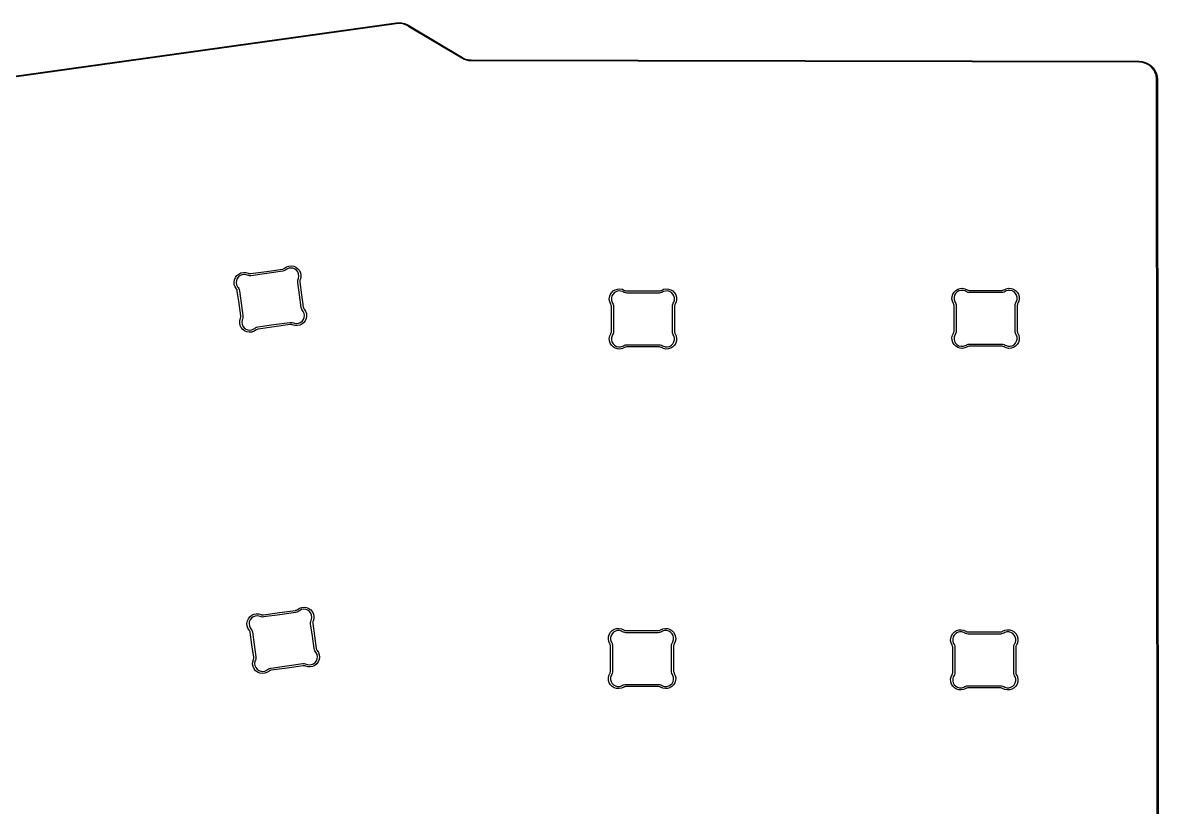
# Model space of a CAD drawing. Header units: inches. Extents: x 0.93 to 10.9, y -5.23 to -1.79.
# Drawn here: x 8.408 to 10.9, y -3.511 to -1.789 of the extents above; entities that cross this region are included whole.
import ezdxf

# ---------------------------------------------------------------- set-up
doc = ezdxf.new("R2010")
doc.units = ezdxf.units.IN
doc.header["$MEASUREMENT"] = 0
doc.layers.add('Edge.Cuts', color=254, linetype='CONTINUOUS', true_color=0xd0d2cd)

msp = doc.modelspace()

# ---------------------------------------------------------------- linework, layer by layer
at = {"layer": 'Edge.Cuts', "linetype": 'CONTINUOUS'}
for p, q in [((6.2716, -2.2018), (9.2273, -1.7898)), ((9.2276, -1.7917), (6.2718, -2.2037)), ((9.2273, -1.7898), (9.2334, -1.7893)), ((9.2273, -1.7898), (9.2273, -1.7898)), ((9.2305, -1.7913), (9.2276, -1.7917)), ((9.2276, -1.7917), (9.2276, -1.7917)), ((9.2276, -1.7917), (9.2276, -1.7917)), ((9.2363, -1.7912), (9.2305, -1.7913)), ((9.2334, -1.7893), (9.2395, -1.7897)), ((9.2421, -1.7921), (9.2363, -1.7912)), ((9.2395, -1.7897), (9.2455, -1.7911)), ((9.2477, -1.7938), (9.2421, -1.7921)), ((9.2455, -1.7911), (9.2512, -1.7933)), ((9.2529, -1.7964), (9.2477, -1.7938)), ((9.2512, -1.7933), (9.2564, -1.7964)), ((9.2553, -1.7981), (9.2529, -1.7964)), ((9.2554, -1.7981), (9.2553, -1.7981)), ((9.3715, -1.8674), (9.2554, -1.7981)), ((9.2554, -1.7981), (9.2554, -1.7981)), ((9.2564, -1.7964), (9.2564, -1.7964)), ((9.2564, -1.7964), (9.3726, -1.8657)), ((9.3764, -1.8698), (9.3715, -1.8674)), ((9.3715, -1.8674), (9.3715, -1.8674)), ((9.3715, -1.8674), (9.3715, -1.8674)), ((9.3726, -1.8657), (9.3748, -1.867)), ((9.3748, -1.867), (9.3795, -1.869)), ((9.3815, -1.8716), (9.3764, -1.8698)), ((9.3795, -1.869), (9.3845, -1.8703)), ((9.3867, -1.8726), (9.3815, -1.8716)), ((9.3845, -1.8703), (9.3896, -1.871)), ((9.3919, -1.873), (9.3867, -1.8726)), ((9.3896, -1.871), (9.3921, -1.871)), ((9.3921, -1.873), (9.3919, -1.873)), ((9.3921, -1.871), (9.3922, -1.8711)), ((10.8575, -1.8758), (9.3921, -1.873)), ((9.3922, -1.8711), (10.8575, -1.8738)), ((10.8575, -1.8738), (10.8575, -1.8738)), ((10.8575, -1.8738), (10.8645, -1.8744)), ((10.8608, -1.8758), (10.8575, -1.8758)), ((10.8575, -1.8758), (10.8575, -1.8758)), ((10.8575, -1.8758), (10.8575, -1.8758)), ((10.8675, -1.877), (10.8608, -1.8758)), ((10.8645, -1.8744), (10.8713, -1.8763)), ((10.8738, -1.8793), (10.8675, -1.877)), ((10.8713, -1.8763), (10.8777, -1.8792)), ((10.8796, -1.8826), (10.8738, -1.8793)), ((10.8777, -1.8792), (10.8834, -1.8833)), ((10.8847, -1.8869), (10.8796, -1.8826)), ((10.8834, -1.8833), (10.8884, -1.8882)), ((10.889, -1.8921), (10.8847, -1.8869)), ((10.8884, -1.8882), (10.8924, -1.894)), ((10.8924, -1.8979), (10.889, -1.8921)), ((10.8924, -1.894), (10.8954, -1.9004)), ((10.8947, -1.9042), (10.8924, -1.8979)), ((10.8959, -1.9108), (10.8947, -1.9042)), ((10.8954, -1.9004), (10.8972, -1.9072)), ((10.8958, -1.914), (10.8959, -1.9139)), ((10.8976, -4.0813), (10.8958, -1.914)), ((10.8959, -1.9139), (10.8959, -1.9108)), ((10.8972, -1.9072), (10.8978, -1.9137)), ((10.8978, -1.9137), (10.8978, -1.914)), ((10.8978, -1.914), (10.8996, -4.0813)), ((8.8779, -2.3442), (8.8821, -2.3408)), ((8.8821, -2.3408), (8.8869, -2.3385)), ((8.8869, -2.3385), (8.8921, -2.3375)), ((8.894, -2.342), (8.8894, -2.3426)), ((8.8921, -2.3375), (8.8975, -2.3377)), ((8.8986, -2.3427), (8.894, -2.342)), ((8.8975, -2.3377), (8.9026, -2.3392)), ((8.9026, -2.3392), (8.9034, -2.3396)), ((8.9034, -2.3396), (8.9051, -2.34)), ((8.9051, -2.34), (8.9068, -2.34)), ((8.9068, -2.34), (8.9076, -2.3399)), ((8.9076, -2.3399), (8.9427, -2.335)), ((8.9076, -2.3399), (8.9076, -2.3399)), ((8.9434, -2.3397), (8.9083, -2.3446)), ((8.9427, -2.335), (8.9778, -2.3301)), ((8.9427, -2.335), (8.9427, -2.335)), ((8.9785, -2.3347), (8.9434, -2.3397)), ((8.9778, -2.3301), (8.9787, -2.3299)), ((8.9778, -2.3301), (8.9778, -2.3301)), ((8.981, -2.3341), (8.9785, -2.3347)), ((8.9787, -2.3299), (8.9803, -2.3294)), ((8.9803, -2.3294), (8.9819, -2.3285)), ((8.9834, -2.3331), (8.981, -2.3341)), ((8.9819, -2.3285), (8.9825, -2.328)), ((8.9825, -2.328), (8.987, -2.3251)), ((8.9825, -2.328), (8.9825, -2.328)), ((8.9855, -2.3316), (8.9834, -2.3331)), ((8.9873, -2.3302), (8.9855, -2.3316)), ((8.9855, -2.3316), (8.9855, -2.3316)), ((8.987, -2.3251), (8.9921, -2.3234)), ((8.9916, -2.3283), (8.9873, -2.3302)), ((8.9962, -2.3276), (8.9916, -2.3283)), ((8.9921, -2.3234), (8.9974, -2.323)), ((9.0008, -2.3281), (8.9962, -2.3276)), ((8.9974, -2.323), (9.0027, -2.3239)), ((9.0051, -2.3298), (9.0008, -2.3281)), ((9.0027, -2.3239), (9.0076, -2.326)), ((9.0088, -2.3326), (9.0051, -2.3298)), ((9.0076, -2.326), (9.0118, -2.3292)), ((9.0116, -2.3363), (9.0088, -2.3326)), ((9.0134, -2.3406), (9.0116, -2.3363)), ((9.0118, -2.3292), (9.0152, -2.3333)), ((9.014, -2.3452), (9.0134, -2.3406)), ((9.0152, -2.3333), (9.0175, -2.3381)), ((9.0175, -2.3381), (9.0185, -2.3434)), ((8.8718, -2.3586), (8.8726, -2.3533)), ((8.8722, -2.3639), (8.8718, -2.3586)), ((8.8739, -2.369), (8.8722, -2.3639)), ((8.8726, -2.3533), (8.8747, -2.3484)), ((8.8747, -2.3484), (8.8779, -2.3442)), ((8.8769, -2.3552), (8.8764, -2.3598)), ((8.8764, -2.3598), (8.8771, -2.3644)), ((8.8786, -2.3509), (8.8769, -2.3552)), ((8.8771, -2.3644), (8.879, -2.3687)), ((8.8814, -2.3472), (8.8786, -2.3509)), ((8.8851, -2.3444), (8.8814, -2.3472)), ((8.8894, -2.3426), (8.8851, -2.3444)), ((8.9007, -2.3436), (8.8986, -2.3427)), ((8.9032, -2.3444), (8.9007, -2.3436)), ((8.9057, -2.3447), (8.9032, -2.3444)), ((8.9083, -2.3446), (8.9057, -2.3447)), ((8.9083, -2.3446), (8.9083, -2.3446)), ((9.0113, -2.3569), (9.0116, -2.3544)), ((9.0114, -2.3595), (9.0113, -2.3569)), ((9.0152, -2.3868), (9.0114, -2.3595)), ((9.0114, -2.3595), (9.0114, -2.3595)), ((9.0116, -2.3544), (9.0124, -2.3519)), ((9.0124, -2.3519), (9.0133, -2.3498)), ((9.0124, -2.3519), (9.0124, -2.3519)), ((9.0133, -2.3498), (9.014, -2.3452)), ((9.0164, -2.3546), (9.016, -2.3563)), ((9.016, -2.3563), (9.016, -2.358)), ((9.016, -2.358), (9.0161, -2.3589)), ((9.0161, -2.3589), (9.0161, -2.3589)), ((9.0161, -2.3589), (9.0199, -2.3862)), ((9.0168, -2.3538), (9.0164, -2.3546)), ((9.0183, -2.3487), (9.0168, -2.3538)), ((9.0168, -2.3538), (9.0168, -2.3538)), ((9.0185, -2.3434), (9.0183, -2.3487)), ((8.8768, -2.3735), (8.8739, -2.369)), ((8.8773, -2.3741), (8.8768, -2.3735)), ((8.8768, -2.3735), (8.8768, -2.3735)), ((8.8782, -2.3756), (8.8773, -2.3741)), ((8.8787, -2.3773), (8.8782, -2.3756)), ((8.8788, -2.3781), (8.8787, -2.3773)), ((8.8827, -2.4055), (8.8788, -2.3781)), ((8.879, -2.3687), (8.8804, -2.3705)), ((8.8804, -2.3705), (8.8804, -2.3705)), ((8.8804, -2.3705), (8.8819, -2.3726)), ((8.8819, -2.3726), (8.8829, -2.375)), ((8.8829, -2.375), (8.8835, -2.3775)), ((8.8835, -2.3775), (8.8874, -2.4048)), ((9.0191, -2.4141), (9.0152, -2.3868)), ((9.0199, -2.3862), (9.0237, -2.4135)), ((9.695, -2.3968), (9.6953, -2.3915)), ((9.6953, -2.3915), (9.6969, -2.3864)), ((9.6969, -2.3864), (9.6997, -2.3818)), ((9.6997, -2.3818), (9.7035, -2.378)), ((9.7009, -2.3888), (9.6997, -2.3933)), ((9.7032, -2.3848), (9.7009, -2.3888)), ((9.7064, -2.3815), (9.7032, -2.3848)), ((9.7035, -2.378), (9.708, -2.3753)), ((9.7105, -2.3792), (9.7064, -2.3815)), ((9.708, -2.3753), (9.7131, -2.3737)), ((9.715, -2.378), (9.7105, -2.3792)), ((9.7131, -2.3737), (9.7184, -2.3734)), ((9.7196, -2.3781), (9.715, -2.378)), ((9.7184, -2.3734), (9.7237, -2.3744)), ((9.7241, -2.3794), (9.7196, -2.3781)), ((9.7237, -2.3744), (9.7285, -2.3766)), ((9.7261, -2.3806), (9.7241, -2.3794)), ((9.7284, -2.3817), (9.7261, -2.3806)), ((9.7309, -2.3824), (9.7284, -2.3817)), ((9.7285, -2.3766), (9.7293, -2.377)), ((9.7293, -2.377), (9.7309, -2.3776)), ((9.7309, -2.3776), (9.7326, -2.378)), ((9.7335, -2.3827), (9.7309, -2.3824)), ((9.7326, -2.378), (9.7335, -2.378)), ((9.7335, -2.378), (9.7689, -2.378)), ((9.7689, -2.3827), (9.7335, -2.3827)), ((9.7689, -2.378), (9.8043, -2.378)), ((9.8043, -2.3827), (9.7689, -2.3827)), ((9.8043, -2.378), (9.8052, -2.378)), ((9.8069, -2.3824), (9.8043, -2.3827)), ((9.8052, -2.378), (9.8069, -2.3776)), ((9.8069, -2.3776), (9.8085, -2.377)), ((9.8094, -2.3817), (9.8069, -2.3824)), ((9.8085, -2.377), (9.8093, -2.3766)), ((9.8093, -2.3766), (9.8141, -2.3744)), ((9.8117, -2.3806), (9.8094, -2.3817)), ((9.8137, -2.3794), (9.8117, -2.3806)), ((9.8182, -2.3781), (9.8137, -2.3794)), ((9.8141, -2.3744), (9.8194, -2.3734)), ((9.8228, -2.378), (9.8182, -2.3781)), ((9.8194, -2.3734), (9.8247, -2.3737)), ((9.8273, -2.3792), (9.8228, -2.378)), ((9.8247, -2.3737), (9.8298, -2.3753)), ((9.8314, -2.3815), (9.8273, -2.3792)), ((9.8298, -2.3753), (9.8343, -2.378)), ((9.8346, -2.3848), (9.8314, -2.3815)), ((9.8343, -2.378), (9.8381, -2.3818)), ((9.8369, -2.3888), (9.8346, -2.3848)), ((9.8381, -2.3933), (9.8369, -2.3888)), ((9.8381, -2.3818), (9.8409, -2.3864)), ((9.8409, -2.3864), (9.8424, -2.3915)), ((9.8424, -2.3915), (9.8428, -2.3968)), ((10.4469, -2.3954), (10.4472, -2.3901)), ((10.4472, -2.3901), (10.4488, -2.385)), ((10.4488, -2.385), (10.4516, -2.3804)), ((10.4516, -2.3804), (10.4553, -2.3766)), ((10.4527, -2.3874), (10.4516, -2.3919)), ((10.4516, -2.3919), (10.4516, -2.3966)), ((10.455, -2.3834), (10.4527, -2.3874)), ((10.4583, -2.3801), (10.455, -2.3834)), ((10.4553, -2.3766), (10.4599, -2.3739)), ((10.4623, -2.3778), (10.4583, -2.3801)), ((10.4599, -2.3739), (10.465, -2.3723)), ((10.4668, -2.3767), (10.4623, -2.3778)), ((10.465, -2.3723), (10.4703, -2.372)), ((10.4715, -2.3767), (10.4668, -2.3767)), ((10.4703, -2.372), (10.4755, -2.373)), ((10.476, -2.378), (10.4715, -2.3767)), ((10.4755, -2.373), (10.4804, -2.3752)), ((10.4779, -2.3792), (10.476, -2.378)), ((10.4803, -2.3804), (10.4779, -2.3792)), ((10.4827, -2.3811), (10.4803, -2.3804)), ((10.4804, -2.3752), (10.4811, -2.3756)), ((10.4811, -2.3756), (10.4828, -2.3763)), ((10.4853, -2.3813), (10.4827, -2.3811)), ((10.4828, -2.3763), (10.4845, -2.3766)), ((10.4845, -2.3766), (10.4853, -2.3766)), ((10.4853, -2.3766), (10.5208, -2.3766)), ((10.5208, -2.3813), (10.4853, -2.3813)), ((10.5208, -2.3766), (10.5562, -2.3766)), ((10.5562, -2.3813), (10.5208, -2.3813)), ((10.5562, -2.3766), (10.5571, -2.3766)), ((10.5588, -2.3811), (10.5562, -2.3813)), ((10.5571, -2.3766), (10.5588, -2.3763)), ((10.5588, -2.3763), (10.5604, -2.3756)), ((10.5613, -2.3804), (10.5588, -2.3811)), ((10.5604, -2.3756), (10.5611, -2.3752)), ((10.5611, -2.3752), (10.566, -2.373)), ((10.5636, -2.3792), (10.5613, -2.3804)), ((10.5656, -2.378), (10.5636, -2.3792)), ((10.57, -2.3767), (10.5656, -2.378)), ((10.566, -2.373), (10.5712, -2.372)), ((10.5747, -2.3767), (10.57, -2.3767)), ((10.5712, -2.372), (10.5766, -2.3723)), ((10.5792, -2.3778), (10.5747, -2.3767)), ((10.5766, -2.3723), (10.5816, -2.3739)), ((10.5832, -2.3801), (10.5792, -2.3778)), ((10.5816, -2.3739), (10.5862, -2.3766)), ((10.5865, -2.3834), (10.5832, -2.3801)), ((10.5862, -2.3766), (10.59, -2.3804)), ((10.5888, -2.3874), (10.5865, -2.3834)), ((10.59, -2.3919), (10.5888, -2.3874)), ((10.5899, -2.3966), (10.59, -2.3919)), ((10.59, -2.3804), (10.5927, -2.385)), ((10.5927, -2.385), (10.5943, -2.3901)), ((10.5943, -2.3901), (10.5946, -2.3954)), ((8.8865, -2.4328), (8.8827, -2.4055)), ((8.8874, -2.4048), (8.8912, -2.4321)), ((9.0197, -2.4166), (9.0191, -2.4141)), ((9.0207, -2.419), (9.0197, -2.4166)), ((9.0237, -2.4135), (9.0239, -2.4143)), ((9.0239, -2.4143), (9.0244, -2.416)), ((9.0244, -2.416), (9.0253, -2.4175)), ((9.696, -2.402), (9.695, -2.3968)), ((9.6982, -2.4069), (9.696, -2.402)), ((9.6987, -2.4076), (9.6982, -2.4069)), ((9.6993, -2.4092), (9.6987, -2.4076)), ((9.6996, -2.4109), (9.6993, -2.4092)), ((9.6996, -2.4118), (9.6996, -2.4109)), ((9.6996, -2.4394), (9.6996, -2.4118)), ((9.6997, -2.3933), (9.6998, -2.398)), ((9.6998, -2.398), (9.701, -2.4024)), ((9.701, -2.4024), (9.7023, -2.4044)), ((9.7023, -2.4044), (9.7034, -2.4067)), ((9.7034, -2.4067), (9.7041, -2.4092)), ((9.7041, -2.4092), (9.7043, -2.4118)), ((9.7043, -2.4118), (9.7043, -2.4394)), ((9.8335, -2.4118), (9.8337, -2.4092)), ((9.8335, -2.4394), (9.8335, -2.4118)), ((9.8337, -2.4092), (9.8344, -2.4067)), ((9.8344, -2.4067), (9.8355, -2.4044)), ((9.8355, -2.4044), (9.8367, -2.4024)), ((9.8367, -2.4024), (9.838, -2.398)), ((9.838, -2.398), (9.8381, -2.3933)), ((9.8385, -2.4092), (9.8382, -2.4109)), ((9.8382, -2.4109), (9.8382, -2.4118)), ((9.8382, -2.4118), (9.8382, -2.4394)), ((9.8391, -2.4076), (9.8385, -2.4092)), ((9.8396, -2.4069), (9.8391, -2.4076)), ((9.8418, -2.402), (9.8396, -2.4069)), ((9.8428, -2.3968), (9.8418, -2.402)), ((10.4479, -2.4006), (10.4469, -2.3954)), ((10.4501, -2.4055), (10.4479, -2.4006)), ((10.4505, -2.4062), (10.4501, -2.4055)), ((10.4512, -2.4079), (10.4505, -2.4062)), ((10.4515, -2.4096), (10.4512, -2.4079)), ((10.4515, -2.4104), (10.4515, -2.4096)), ((10.4515, -2.438), (10.4515, -2.4104)), ((10.4516, -2.3966), (10.4529, -2.401)), ((10.4529, -2.401), (10.4541, -2.403)), ((10.4541, -2.403), (10.4553, -2.4054)), ((10.4553, -2.4054), (10.456, -2.4078)), ((10.456, -2.4078), (10.4562, -2.4104)), ((10.4562, -2.4104), (10.4562, -2.438)), ((10.5853, -2.4104), (10.5856, -2.4078)), ((10.5853, -2.438), (10.5853, -2.4104)), ((10.5856, -2.4078), (10.5863, -2.4054)), ((10.5863, -2.4054), (10.5874, -2.403)), ((10.5874, -2.403), (10.5886, -2.401)), ((10.5886, -2.401), (10.5899, -2.3966)), ((10.5904, -2.4079), (10.5901, -2.4096)), ((10.5901, -2.4096), (10.5901, -2.4104)), ((10.5901, -2.4104), (10.5901, -2.438)), ((10.591, -2.4062), (10.5904, -2.4079)), ((10.5914, -2.4055), (10.591, -2.4062)), ((10.5937, -2.4006), (10.5914, -2.4055)), ((10.5946, -2.3954), (10.5937, -2.4006)), ((8.8843, -2.4429), (8.8858, -2.4378)), ((8.8858, -2.4378), (8.8862, -2.437)), ((8.8858, -2.4378), (8.8858, -2.4378)), ((8.8862, -2.437), (8.8866, -2.4353)), ((8.8866, -2.4336), (8.8865, -2.4328)), ((8.8866, -2.4353), (8.8866, -2.4336)), ((8.8902, -2.4397), (8.8892, -2.4418)), ((8.891, -2.4372), (8.8902, -2.4397)), ((8.8902, -2.4397), (8.8902, -2.4397)), ((8.8902, -2.4397), (8.8902, -2.4397)), ((8.8913, -2.4347), (8.891, -2.4372)), ((8.8912, -2.4321), (8.8912, -2.4321)), ((8.8912, -2.4321), (8.8913, -2.4347)), ((9.0222, -2.4211), (9.0207, -2.419)), ((9.0212, -2.4444), (9.024, -2.4407)), ((9.0236, -2.4229), (9.0222, -2.4211)), ((9.0222, -2.4211), (9.0222, -2.4211)), ((9.0255, -2.4272), (9.0236, -2.4229)), ((9.024, -2.4407), (9.0257, -2.4364)), ((9.0253, -2.4175), (9.0258, -2.4182)), ((9.0262, -2.4318), (9.0255, -2.4272)), ((9.0257, -2.4364), (9.0262, -2.4318)), ((9.0258, -2.4182), (9.0258, -2.4182)), ((9.0258, -2.4182), (9.0287, -2.4226)), ((9.0299, -2.4383), (9.0279, -2.4432)), ((9.0287, -2.4226), (9.0304, -2.4277)), ((9.0308, -2.433), (9.0299, -2.4383)), ((9.0304, -2.4277), (9.0308, -2.433)), ((9.6996, -2.4669), (9.6996, -2.4394)), ((9.7043, -2.4394), (9.7043, -2.4669)), ((9.8335, -2.4669), (9.8335, -2.4394)), ((9.8382, -2.4394), (9.8382, -2.4669)), ((10.4515, -2.4656), (10.4515, -2.438)), ((10.4562, -2.438), (10.4562, -2.4656)), ((10.5853, -2.4656), (10.5853, -2.438)), ((10.5901, -2.438), (10.5901, -2.4656)), ((8.8841, -2.4483), (8.8843, -2.4429)), ((8.8851, -2.4535), (8.8841, -2.4483)), ((8.8874, -2.4583), (8.8851, -2.4535)), ((8.8908, -2.4625), (8.8874, -2.4583)), ((8.8892, -2.4418), (8.8886, -2.4464)), ((8.8886, -2.4464), (8.8892, -2.451)), ((8.8892, -2.451), (8.8909, -2.4553)), ((8.895, -2.4657), (8.8908, -2.4625)), ((8.8909, -2.4553), (8.8938, -2.459)), ((8.8938, -2.459), (8.8975, -2.4618)), ((8.8999, -2.4678), (8.895, -2.4657)), ((8.8975, -2.4618), (8.9018, -2.4635)), ((8.9018, -2.4635), (8.9064, -2.464)), ((8.9064, -2.464), (8.911, -2.4633)), ((8.9156, -2.4665), (8.9105, -2.4682)), ((8.911, -2.4633), (8.9153, -2.4614)), ((8.9153, -2.4614), (8.9171, -2.46)), ((8.9201, -2.4636), (8.9156, -2.4665)), ((8.9171, -2.46), (8.9192, -2.4585)), ((8.9171, -2.46), (8.9171, -2.46)), ((8.9192, -2.4585), (8.9216, -2.4575)), ((8.9207, -2.4631), (8.9201, -2.4636)), ((8.9201, -2.4636), (8.9201, -2.4636)), ((8.9222, -2.4622), (8.9207, -2.4631)), ((8.9216, -2.4575), (8.9241, -2.4569)), ((8.9239, -2.4617), (8.9222, -2.4622)), ((8.9247, -2.4616), (8.9239, -2.4617)), ((8.9241, -2.4569), (8.9592, -2.4519)), ((8.9598, -2.4566), (8.9247, -2.4616)), ((8.9592, -2.4519), (8.9943, -2.447)), ((8.9592, -2.4519), (8.9592, -2.4519)), ((8.9949, -2.4517), (8.9598, -2.4566)), ((8.9943, -2.447), (8.9969, -2.4469)), ((8.9958, -2.4516), (8.9949, -2.4517)), ((8.9949, -2.4517), (8.9949, -2.4517)), ((8.9949, -2.4517), (8.9949, -2.4517)), ((8.9975, -2.4516), (8.9958, -2.4516)), ((8.9969, -2.4469), (8.9994, -2.4472)), ((8.9992, -2.452), (8.9975, -2.4516)), ((9, -2.4524), (8.9992, -2.452)), ((8.9994, -2.4472), (9.0019, -2.448)), ((9.0051, -2.4539), (9, -2.4524)), ((9.0019, -2.448), (9.004, -2.449)), ((9.004, -2.449), (9.0086, -2.4496)), ((9.0105, -2.4541), (9.0051, -2.4539)), ((9.0086, -2.4496), (9.0132, -2.449)), ((9.0157, -2.4531), (9.0105, -2.4541)), ((9.0132, -2.449), (9.0175, -2.4473)), ((9.0205, -2.4508), (9.0157, -2.4531)), ((9.0175, -2.4473), (9.0212, -2.4444)), ((9.0246, -2.4474), (9.0205, -2.4508)), ((9.0279, -2.4432), (9.0246, -2.4474)), ((10.4512, -2.4681), (10.4515, -2.4664)), ((10.4515, -2.4664), (10.4515, -2.4656)), ((10.4562, -2.4656), (10.456, -2.4681)), ((10.5856, -2.4681), (10.5853, -2.4656)), ((10.5901, -2.4656), (10.5901, -2.4664)), ((10.5901, -2.4664), (10.5904, -2.4681)), ((8.9052, -2.4686), (8.8999, -2.4678)), ((8.9105, -2.4682), (8.9052, -2.4686)), ((9.695, -2.482), (9.696, -2.4767)), ((9.6953, -2.4873), (9.695, -2.482)), ((9.6969, -2.4924), (9.6953, -2.4873)), ((9.696, -2.4767), (9.6982, -2.4719)), ((9.6982, -2.4719), (9.6987, -2.4711)), ((9.6987, -2.4711), (9.6993, -2.4695)), ((9.6993, -2.4695), (9.6996, -2.4678)), ((9.6996, -2.4678), (9.6996, -2.4669)), ((9.6998, -2.4808), (9.6997, -2.4854)), ((9.6997, -2.4854), (9.7009, -2.4899)), ((9.701, -2.4763), (9.6998, -2.4808)), ((9.7009, -2.4899), (9.7032, -2.494)), ((9.7023, -2.4743), (9.701, -2.4763)), ((9.7034, -2.472), (9.7023, -2.4743)), ((9.7041, -2.4695), (9.7034, -2.472)), ((9.7043, -2.4669), (9.7041, -2.4695)), ((9.8337, -2.4695), (9.8335, -2.4669)), ((9.8344, -2.472), (9.8337, -2.4695)), ((9.8355, -2.4743), (9.8344, -2.472)), ((9.8346, -2.494), (9.8369, -2.4899)), ((9.8367, -2.4763), (9.8355, -2.4743)), ((9.838, -2.4808), (9.8367, -2.4763)), ((9.8369, -2.4899), (9.8381, -2.4854)), ((9.8381, -2.4854), (9.838, -2.4808)), ((9.8382, -2.4669), (9.8382, -2.4678)), ((9.8382, -2.4678), (9.8385, -2.4695)), ((9.8385, -2.4695), (9.8391, -2.4711)), ((9.8391, -2.4711), (9.8396, -2.4719)), ((9.8396, -2.4719), (9.8418, -2.4767)), ((9.8424, -2.4873), (9.8409, -2.4924)), ((9.8418, -2.4767), (9.8428, -2.482)), ((9.8428, -2.482), (9.8424, -2.4873)), ((10.4469, -2.4806), (10.4479, -2.4753)), ((10.4472, -2.4859), (10.4469, -2.4806)), ((10.4488, -2.491), (10.4472, -2.4859)), ((10.4479, -2.4753), (10.4501, -2.4705)), ((10.4516, -2.4956), (10.4488, -2.491)), ((10.4501, -2.4705), (10.4505, -2.4697)), ((10.4505, -2.4697), (10.4512, -2.4681)), ((10.4529, -2.4749), (10.4516, -2.4794)), ((10.4516, -2.4794), (10.4516, -2.484)), ((10.4516, -2.484), (10.4527, -2.4885)), ((10.4527, -2.4885), (10.455, -2.4926)), ((10.4541, -2.4729), (10.4529, -2.4749)), ((10.4553, -2.4706), (10.4541, -2.4729)), ((10.456, -2.4681), (10.4553, -2.4706)), ((10.5863, -2.4706), (10.5856, -2.4681)), ((10.5874, -2.4729), (10.5863, -2.4706)), ((10.5865, -2.4926), (10.5888, -2.4885)), ((10.5886, -2.4749), (10.5874, -2.4729)), ((10.5899, -2.4794), (10.5886, -2.4749)), ((10.5888, -2.4885), (10.59, -2.484)), ((10.59, -2.484), (10.5899, -2.4794)), ((10.5927, -2.491), (10.59, -2.4956)), ((10.5904, -2.4681), (10.591, -2.4697)), ((10.591, -2.4697), (10.5914, -2.4705)), ((10.5914, -2.4705), (10.5937, -2.4753)), ((10.5943, -2.4859), (10.5927, -2.491)), ((10.5937, -2.4753), (10.5946, -2.4806)), ((10.5946, -2.4806), (10.5943, -2.4859)), ((9.6997, -2.4969), (9.6969, -2.4924)), ((9.7035, -2.5007), (9.6997, -2.4969)), ((9.7032, -2.494), (9.7064, -2.4972)), ((9.708, -2.5035), (9.7035, -2.5007)), ((9.7064, -2.4972), (9.7105, -2.4995)), ((9.7131, -2.505), (9.708, -2.5035)), ((9.7105, -2.4995), (9.715, -2.5007)), ((9.7184, -2.5054), (9.7131, -2.505)), ((9.715, -2.5007), (9.7196, -2.5006)), ((9.7237, -2.5044), (9.7184, -2.5054)), ((9.7196, -2.5006), (9.7241, -2.4993)), ((9.7285, -2.5022), (9.7237, -2.5044)), ((9.7241, -2.4993), (9.7261, -2.4981)), ((9.7261, -2.4981), (9.7284, -2.497)), ((9.7284, -2.497), (9.7309, -2.4963)), ((9.7293, -2.5017), (9.7285, -2.5022)), ((9.7309, -2.5011), (9.7293, -2.5017)), ((9.7309, -2.4963), (9.7335, -2.4961)), ((9.7326, -2.5008), (9.7309, -2.5011)), ((9.7335, -2.5008), (9.7326, -2.5008)), ((9.7335, -2.4961), (9.7689, -2.4961)), ((9.7689, -2.5008), (9.7335, -2.5008)), ((9.7689, -2.4961), (9.8043, -2.4961)), ((9.8043, -2.5008), (9.7689, -2.5008)), ((9.8043, -2.4961), (9.8069, -2.4963)), ((9.8052, -2.5008), (9.8043, -2.5008)), ((9.8069, -2.5011), (9.8052, -2.5008)), ((9.8069, -2.4963), (9.8094, -2.497)), ((9.8085, -2.5017), (9.8069, -2.5011)), ((9.8093, -2.5022), (9.8085, -2.5017)), ((9.8141, -2.5044), (9.8093, -2.5022)), ((9.8094, -2.497), (9.8117, -2.4981)), ((9.8117, -2.4981), (9.8137, -2.4993)), ((9.8137, -2.4993), (9.8182, -2.5006)), ((9.8194, -2.5054), (9.8141, -2.5044)), ((9.8182, -2.5006), (9.8228, -2.5007)), ((9.8247, -2.505), (9.8194, -2.5054)), ((9.8228, -2.5007), (9.8273, -2.4995)), ((9.8298, -2.5035), (9.8247, -2.505)), ((9.8273, -2.4995), (9.8314, -2.4972)), ((9.8343, -2.5007), (9.8298, -2.5035)), ((9.8314, -2.4972), (9.8346, -2.494)), ((9.8381, -2.4969), (9.8343, -2.5007)), ((9.8409, -2.4924), (9.8381, -2.4969)), ((10.4553, -2.4993), (10.4516, -2.4956)), ((10.455, -2.4926), (10.4583, -2.4959)), ((10.4599, -2.5021), (10.4553, -2.4993)), ((10.4583, -2.4959), (10.4623, -2.4982)), ((10.465, -2.5037), (10.4599, -2.5021)), ((10.4623, -2.4982), (10.4668, -2.4993)), ((10.4703, -2.504), (10.465, -2.5037)), ((10.4668, -2.4993), (10.4715, -2.4993)), ((10.4755, -2.503), (10.4703, -2.504)), ((10.4715, -2.4993), (10.476, -2.498)), ((10.4804, -2.5008), (10.4755, -2.503)), ((10.476, -2.498), (10.4779, -2.4968)), ((10.4779, -2.4968), (10.4803, -2.4956)), ((10.4803, -2.4956), (10.4827, -2.4949)), ((10.4811, -2.5003), (10.4804, -2.5008)), ((10.4828, -2.4997), (10.4811, -2.5003)), ((10.4827, -2.4949), (10.4853, -2.4947)), ((10.4845, -2.4994), (10.4828, -2.4997)), ((10.4853, -2.4994), (10.4845, -2.4994)), ((10.4853, -2.4947), (10.5208, -2.4947)), ((10.5208, -2.4994), (10.4853, -2.4994)), ((10.5208, -2.4947), (10.5562, -2.4947)), ((10.5562, -2.4994), (10.5208, -2.4994)), ((10.5562, -2.4947), (10.5588, -2.4949)), ((10.5571, -2.4994), (10.5562, -2.4994)), ((10.5588, -2.4997), (10.5571, -2.4994)), ((10.5588, -2.4949), (10.5613, -2.4956)), ((10.5604, -2.5003), (10.5588, -2.4997)), ((10.5611, -2.5008), (10.5604, -2.5003)), ((10.566, -2.503), (10.5611, -2.5008)), ((10.5613, -2.4956), (10.5636, -2.4968)), ((10.5636, -2.4968), (10.5656, -2.498)), ((10.5656, -2.498), (10.57, -2.4993)), ((10.5712, -2.504), (10.566, -2.503)), ((10.57, -2.4993), (10.5747, -2.4993)), ((10.5766, -2.5037), (10.5712, -2.504)), ((10.5747, -2.4993), (10.5792, -2.4982)), ((10.5816, -2.5021), (10.5766, -2.5037)), ((10.5792, -2.4982), (10.5832, -2.4959)), ((10.5862, -2.4993), (10.5816, -2.5021)), ((10.5832, -2.4959), (10.5865, -2.4926)), ((10.59, -2.4956), (10.5862, -2.4993)), ((8.9104, -3.0896), (8.9153, -3.0874)), ((8.9153, -3.0874), (8.9205, -3.0863)), ((8.9205, -3.0863), (8.9258, -3.0865)), ((8.9258, -3.0865), (8.9309, -3.0881)), ((8.9309, -3.0881), (8.9317, -3.0884)), ((8.9317, -3.0884), (8.9334, -3.0888)), ((8.9334, -3.0888), (8.9351, -3.0889)), ((8.9351, -3.0889), (8.936, -3.0887)), ((8.936, -3.0887), (8.9711, -3.0838)), ((8.936, -3.0887), (8.936, -3.0887)), ((8.9718, -3.0885), (8.9366, -3.0934)), ((8.9711, -3.0838), (9.0062, -3.0789)), ((8.9711, -3.0838), (8.9711, -3.0838)), ((9.0069, -3.0836), (8.9718, -3.0885)), ((9.0062, -3.0789), (9.0071, -3.0788)), ((9.0062, -3.0789), (9.0062, -3.0789)), ((9.0094, -3.083), (9.0069, -3.0836)), ((9.0071, -3.0788), (9.0087, -3.0782)), ((9.0087, -3.0782), (9.0102, -3.0774)), ((9.0117, -3.0819), (9.0094, -3.083)), ((9.0102, -3.0774), (9.0109, -3.0768)), ((9.0109, -3.0768), (9.0154, -3.074)), ((9.0109, -3.0768), (9.0109, -3.0768)), ((9.0139, -3.0805), (9.0117, -3.0819)), ((9.0157, -3.079), (9.0139, -3.0805)), ((9.0139, -3.0805), (9.0139, -3.0805)), ((9.0154, -3.074), (9.0204, -3.0723)), ((9.0199, -3.0771), (9.0157, -3.079)), ((9.0245, -3.0764), (9.0199, -3.0771)), ((9.0204, -3.0723), (9.0257, -3.0718)), ((9.0291, -3.0769), (9.0245, -3.0764)), ((9.0257, -3.0718), (9.031, -3.0727)), ((9.0334, -3.0786), (9.0291, -3.0769)), ((9.031, -3.0727), (9.0359, -3.0748)), ((9.0371, -3.0814), (9.0334, -3.0786)), ((9.0359, -3.0748), (9.0402, -3.078)), ((9.04, -3.0851), (9.0371, -3.0814)), ((9.0418, -3.0894), (9.04, -3.0851)), ((9.0402, -3.078), (9.0435, -3.0821)), ((9.0423, -3.094), (9.0418, -3.0894)), ((9.0435, -3.0821), (9.0458, -3.0869)), ((9.0458, -3.0869), (9.0469, -3.0922)), ((8.9001, -3.1074), (8.901, -3.1022)), ((8.9006, -3.1127), (8.9001, -3.1074)), ((8.9023, -3.1178), (8.9006, -3.1127)), ((8.901, -3.1022), (8.9031, -3.0972)), ((8.9031, -3.0972), (8.9063, -3.093)), ((8.9052, -3.104), (8.9047, -3.1087)), ((8.9047, -3.1087), (8.9054, -3.1132)), ((8.9069, -3.0997), (8.9052, -3.104)), ((8.9054, -3.1132), (8.9073, -3.1175)), ((8.9063, -3.093), (8.9104, -3.0896)), ((8.9097, -3.096), (8.9069, -3.0997)), ((8.9134, -3.0932), (8.9097, -3.096)), ((8.9177, -3.0914), (8.9134, -3.0932)), ((8.9223, -3.0908), (8.9177, -3.0914)), ((8.9269, -3.0915), (8.9223, -3.0908)), ((8.929, -3.0924), (8.9269, -3.0915)), ((8.9315, -3.0932), (8.929, -3.0924)), ((8.9341, -3.0935), (8.9315, -3.0932)), ((8.9366, -3.0934), (8.9341, -3.0935)), ((8.9366, -3.0934), (8.9366, -3.0934)), ((9.0396, -3.1058), (9.04, -3.1032)), ((9.0397, -3.1083), (9.0396, -3.1058)), ((9.0436, -3.1356), (9.0397, -3.1083)), ((9.0397, -3.1083), (9.0397, -3.1083)), ((9.04, -3.1032), (9.0408, -3.1007)), ((9.0408, -3.1007), (9.0417, -3.0986)), ((9.0408, -3.1007), (9.0408, -3.1007)), ((9.0417, -3.0986), (9.0423, -3.094)), ((9.0444, -3.1051), (9.0443, -3.1068)), ((9.0443, -3.1068), (9.0444, -3.1077)), ((9.0448, -3.1034), (9.0444, -3.1051)), ((9.0444, -3.1077), (9.0444, -3.1077)), ((9.0444, -3.1077), (9.0483, -3.135)), ((9.0451, -3.1026), (9.0448, -3.1034)), ((9.0466, -3.0975), (9.0451, -3.1026)), ((9.0451, -3.1026), (9.0451, -3.1026)), ((9.0469, -3.0922), (9.0466, -3.0975)), ((8.9051, -3.1223), (8.9023, -3.1178)), ((8.9057, -3.123), (8.9051, -3.1223)), ((8.9051, -3.1223), (8.9051, -3.1223)), ((8.9065, -3.1245), (8.9057, -3.123)), ((8.9071, -3.1261), (8.9065, -3.1245)), ((8.9072, -3.127), (8.9071, -3.1261)), ((8.911, -3.1543), (8.9072, -3.127)), ((8.9073, -3.1175), (8.9088, -3.1193)), ((8.9088, -3.1193), (8.9088, -3.1193)), ((8.9088, -3.1193), (8.9102, -3.1214)), ((8.9102, -3.1214), (8.9113, -3.1238)), ((8.9113, -3.1238), (8.9119, -3.1263)), ((8.9119, -3.1263), (8.9157, -3.1536)), ((9.0474, -3.1629), (9.0436, -3.1356)), ((9.0483, -3.135), (9.0521, -3.1623)), ((9.6931, -3.1421), (9.6934, -3.1367)), ((9.6934, -3.1367), (9.695, -3.1316)), ((9.695, -3.1316), (9.6977, -3.1271)), ((9.6977, -3.1271), (9.7015, -3.1233)), ((9.6989, -3.1341), (9.6977, -3.1386)), ((9.6977, -3.1386), (9.6978, -3.1432)), ((9.7012, -3.1301), (9.6989, -3.1341)), ((9.7045, -3.1268), (9.7012, -3.1301)), ((9.7015, -3.1233), (9.706, -3.1205)), ((9.7085, -3.1245), (9.7045, -3.1268)), ((9.706, -3.1205), (9.7111, -3.119)), ((9.713, -3.1233), (9.7085, -3.1245)), ((9.7111, -3.119), (9.7165, -3.1187)), ((9.7176, -3.1234), (9.713, -3.1233)), ((9.7165, -3.1187), (9.7217, -3.1196)), ((9.7221, -3.1247), (9.7176, -3.1234)), ((9.7217, -3.1196), (9.7266, -3.1218)), ((9.7241, -3.1259), (9.7221, -3.1247)), ((9.7264, -3.127), (9.7241, -3.1259)), ((9.7289, -3.1277), (9.7264, -3.127)), ((9.7266, -3.1218), (9.7273, -3.1223)), ((9.7273, -3.1223), (9.7289, -3.1229)), ((9.7289, -3.1229), (9.7306, -3.1232)), ((9.7315, -3.128), (9.7289, -3.1277)), ((9.7306, -3.1232), (9.7315, -3.1232)), ((9.7315, -3.1232), (9.7669, -3.1232)), ((9.7669, -3.128), (9.7315, -3.128)), ((9.7669, -3.1232), (9.8024, -3.1232)), ((9.8024, -3.128), (9.7669, -3.128)), ((9.8024, -3.1232), (9.8032, -3.1232)), ((9.805, -3.1277), (9.8024, -3.128)), ((9.8032, -3.1232), (9.8049, -3.1229)), ((9.8049, -3.1229), (9.8066, -3.1223)), ((9.8074, -3.127), (9.805, -3.1277)), ((9.8066, -3.1223), (9.8073, -3.1218)), ((9.8073, -3.1218), (9.8122, -3.1196)), ((9.8098, -3.1259), (9.8074, -3.127)), ((9.8117, -3.1247), (9.8098, -3.1259)), ((9.8162, -3.1234), (9.8117, -3.1247)), ((9.8122, -3.1196), (9.8174, -3.1187)), ((9.8209, -3.1233), (9.8162, -3.1234)), ((9.8174, -3.1187), (9.8227, -3.119)), ((9.8254, -3.1245), (9.8209, -3.1233)), ((9.8227, -3.119), (9.8278, -3.1205)), ((9.8294, -3.1268), (9.8254, -3.1245)), ((9.8278, -3.1205), (9.8324, -3.1233)), ((9.8327, -3.1301), (9.8294, -3.1268)), ((9.8324, -3.1233), (9.8361, -3.1271)), ((9.835, -3.1341), (9.8327, -3.1301)), ((9.8361, -3.1386), (9.835, -3.1341)), ((9.8361, -3.1271), (9.8389, -3.1316)), ((9.8361, -3.1432), (9.8361, -3.1386)), ((9.8389, -3.1316), (9.8405, -3.1367)), ((9.8405, -3.1367), (9.8408, -3.1421)), ((10.4442, -3.1396), (10.4458, -3.1345)), ((10.4458, -3.1345), (10.4486, -3.13)), ((10.4486, -3.13), (10.4523, -3.1262)), ((10.4497, -3.137), (10.4486, -3.1415)), ((10.452, -3.133), (10.4497, -3.137)), ((10.4553, -3.1297), (10.452, -3.133)), ((10.4523, -3.1262), (10.4569, -3.1234)), ((10.4593, -3.1274), (10.4553, -3.1297)), ((10.4569, -3.1234), (10.462, -3.1219)), ((10.4638, -3.1262), (10.4593, -3.1274)), ((10.462, -3.1219), (10.4673, -3.1216)), ((10.4685, -3.1263), (10.4638, -3.1262)), ((10.4673, -3.1216), (10.4725, -3.1225)), ((10.473, -3.1276), (10.4685, -3.1263)), ((10.4725, -3.1225), (10.4774, -3.1247)), ((10.4749, -3.1288), (10.473, -3.1276)), ((10.4773, -3.1299), (10.4749, -3.1288)), ((10.4797, -3.1306), (10.4773, -3.1299)), ((10.4774, -3.1247), (10.4781, -3.1252)), ((10.4781, -3.1252), (10.4798, -3.1258)), ((10.4823, -3.1309), (10.4797, -3.1306)), ((10.4798, -3.1258), (10.4815, -3.1261)), ((10.4815, -3.1261), (10.4823, -3.1261)), ((10.4823, -3.1261), (10.5178, -3.1261)), ((10.5178, -3.1309), (10.4823, -3.1309)), ((10.5178, -3.1261), (10.5532, -3.1261)), ((10.5532, -3.1309), (10.5178, -3.1309)), ((10.5532, -3.1261), (10.5541, -3.1261)), ((10.5558, -3.1306), (10.5532, -3.1309)), ((10.5541, -3.1261), (10.5558, -3.1258)), ((10.5558, -3.1258), (10.5574, -3.1252)), ((10.5583, -3.1299), (10.5558, -3.1306)), ((10.5574, -3.1252), (10.5581, -3.1247)), ((10.5581, -3.1247), (10.563, -3.1225)), ((10.5606, -3.1288), (10.5583, -3.1299)), ((10.5626, -3.1276), (10.5606, -3.1288)), ((10.567, -3.1263), (10.5626, -3.1276)), ((10.563, -3.1225), (10.5682, -3.1216)), ((10.5717, -3.1262), (10.567, -3.1263)), ((10.5682, -3.1216), (10.5736, -3.1219)), ((10.5762, -3.1274), (10.5717, -3.1262)), ((10.5736, -3.1219), (10.5786, -3.1234)), ((10.5802, -3.1297), (10.5762, -3.1274)), ((10.5786, -3.1234), (10.5832, -3.1262)), ((10.5835, -3.133), (10.5802, -3.1297)), ((10.5832, -3.1262), (10.587, -3.13)), ((10.5858, -3.137), (10.5835, -3.133)), ((10.587, -3.1415), (10.5858, -3.137)), ((10.587, -3.13), (10.5897, -3.1345)), ((10.5897, -3.1345), (10.5913, -3.1396)), ((8.9149, -3.1816), (8.911, -3.1543)), ((8.9157, -3.1536), (8.9195, -3.1809)), ((9.048, -3.1655), (9.0474, -3.1629)), ((9.0521, -3.1623), (9.0522, -3.1631)), ((9.0522, -3.1631), (9.0528, -3.1648)), ((9.694, -3.1473), (9.6931, -3.1421)), ((9.6963, -3.1521), (9.694, -3.1473)), ((9.6967, -3.1529), (9.6963, -3.1521)), ((9.6973, -3.1545), (9.6967, -3.1529)), ((9.6976, -3.1562), (9.6973, -3.1545)), ((9.6976, -3.1571), (9.6976, -3.1562)), ((9.6976, -3.1846), (9.6976, -3.1571)), ((9.6978, -3.1432), (9.6991, -3.1477)), ((9.6991, -3.1477), (9.7003, -3.1497)), ((9.7003, -3.1497), (9.7014, -3.152)), ((9.7014, -3.152), (9.7021, -3.1545)), ((9.7021, -3.1545), (9.7024, -3.1571)), ((9.7024, -3.1571), (9.7024, -3.1846)), ((9.8315, -3.1571), (9.8317, -3.1545)), ((9.8315, -3.1846), (9.8315, -3.1571)), ((9.8317, -3.1545), (9.8324, -3.152)), ((9.8324, -3.152), (9.8336, -3.1497)), ((9.8336, -3.1497), (9.8348, -3.1477)), ((9.8348, -3.1477), (9.8361, -3.1432)), ((9.8365, -3.1545), (9.8362, -3.1562)), ((9.8362, -3.1562), (9.8362, -3.1571)), ((9.8362, -3.1571), (9.8362, -3.1846)), ((9.8372, -3.1529), (9.8365, -3.1545)), ((9.8376, -3.1521), (9.8372, -3.1529)), ((9.8398, -3.1473), (9.8376, -3.1521)), ((9.8408, -3.1421), (9.8398, -3.1473)), ((10.4439, -3.145), (10.4442, -3.1396)), ((10.4449, -3.1502), (10.4439, -3.145)), ((10.4471, -3.1551), (10.4449, -3.1502)), ((10.4475, -3.1558), (10.4471, -3.1551)), ((10.4482, -3.1574), (10.4475, -3.1558)), ((10.4485, -3.1591), (10.4482, -3.1574)), ((10.4485, -3.16), (10.4485, -3.1591)), ((10.4485, -3.1875), (10.4485, -3.16)), ((10.4486, -3.1415), (10.4486, -3.1461)), ((10.4486, -3.1461), (10.4499, -3.1506)), ((10.4499, -3.1506), (10.4511, -3.1526)), ((10.4511, -3.1526), (10.4523, -3.1549)), ((10.4523, -3.1549), (10.453, -3.1574)), ((10.453, -3.1574), (10.4532, -3.16)), ((10.4532, -3.16), (10.4532, -3.1875)), ((10.5823, -3.16), (10.5826, -3.1574)), ((10.5823, -3.1875), (10.5823, -3.16)), ((10.5826, -3.1574), (10.5833, -3.1549)), ((10.5833, -3.1549), (10.5844, -3.1526)), ((10.5844, -3.1526), (10.5856, -3.1506)), ((10.5856, -3.1506), (10.5869, -3.1461)), ((10.5869, -3.1461), (10.587, -3.1415)), ((10.5874, -3.1574), (10.5871, -3.1591)), ((10.5871, -3.1591), (10.5871, -3.16)), ((10.5871, -3.16), (10.5871, -3.1875)), ((10.588, -3.1558), (10.5874, -3.1574)), ((10.5884, -3.1551), (10.588, -3.1558)), ((10.5907, -3.1502), (10.5884, -3.1551)), ((10.5916, -3.145), (10.5907, -3.1502)), ((10.5913, -3.1396), (10.5916, -3.145)), ((8.9127, -3.1918), (8.9142, -3.1866)), ((8.9142, -3.1866), (8.9145, -3.1858)), ((8.9142, -3.1866), (8.9142, -3.1866)), ((8.9145, -3.1858), (8.9149, -3.1842)), ((8.915, -3.1824), (8.9149, -3.1816)), ((8.9149, -3.1842), (8.915, -3.1824)), ((8.9185, -3.1885), (8.9176, -3.1907)), ((8.9193, -3.1861), (8.9185, -3.1885)), ((8.9185, -3.1885), (8.9185, -3.1885)), ((8.9185, -3.1885), (8.9185, -3.1885)), ((8.9197, -3.1835), (8.9193, -3.1861)), ((8.9195, -3.1809), (8.9195, -3.1809)), ((8.9195, -3.1809), (8.9197, -3.1835)), ((9.049, -3.1678), (9.048, -3.1655)), ((9.0505, -3.17), (9.049, -3.1678)), ((9.052, -3.1718), (9.0505, -3.17)), ((9.0505, -3.17), (9.0505, -3.17)), ((9.0539, -3.176), (9.052, -3.1718)), ((9.0523, -3.1895), (9.0541, -3.1852)), ((9.0528, -3.1648), (9.0536, -3.1663)), ((9.0536, -3.1663), (9.0542, -3.167)), ((9.0546, -3.1806), (9.0539, -3.176)), ((9.0541, -3.1852), (9.0546, -3.1806)), ((9.0542, -3.167), (9.0542, -3.167)), ((9.0542, -3.167), (9.057, -3.1715)), ((9.0583, -3.1871), (9.0562, -3.192)), ((9.057, -3.1715), (9.0587, -3.1765)), ((9.0591, -3.1818), (9.0583, -3.1871)), ((9.0587, -3.1765), (9.0591, -3.1818)), ((9.6976, -3.2122), (9.6976, -3.1846)), ((9.7024, -3.1846), (9.7024, -3.2122)), ((9.8315, -3.2122), (9.8315, -3.1846)), ((9.8362, -3.1846), (9.8362, -3.2122)), ((10.4485, -3.2151), (10.4485, -3.1875)), ((10.4532, -3.1875), (10.4532, -3.2151)), ((10.5823, -3.2151), (10.5823, -3.1875)), ((10.5871, -3.1875), (10.5871, -3.2151)), ((8.9124, -3.1971), (8.9127, -3.1918)), ((8.9135, -3.2023), (8.9124, -3.1971)), ((8.9157, -3.2071), (8.9135, -3.2023)), ((8.9191, -3.2113), (8.9157, -3.2071)), ((8.9176, -3.1907), (8.9169, -3.1953)), ((8.9169, -3.1953), (8.9175, -3.1999)), ((8.9175, -3.1999), (8.9193, -3.2042)), ((8.9234, -3.2145), (8.9191, -3.2113)), ((8.9193, -3.2042), (8.9221, -3.2078)), ((8.9221, -3.2078), (8.9258, -3.2106)), ((8.9258, -3.2106), (8.9302, -3.2123)), ((8.9302, -3.2123), (8.9348, -3.2129)), ((8.9348, -3.2129), (8.9394, -3.2122)), ((8.9394, -3.2122), (8.9436, -3.2103)), ((8.9436, -3.2103), (8.9454, -3.2088)), ((8.9484, -3.2124), (8.9439, -3.2153)), ((8.9454, -3.2088), (8.9475, -3.2073)), ((8.9454, -3.2088), (8.9454, -3.2088)), ((8.9475, -3.2073), (8.9499, -3.2063)), ((8.9491, -3.2119), (8.9484, -3.2124)), ((8.9484, -3.2124), (8.9484, -3.2124)), ((8.9506, -3.211), (8.9491, -3.2119)), ((8.9499, -3.2063), (8.9524, -3.2057)), ((8.9522, -3.2105), (8.9506, -3.211)), ((8.9531, -3.2104), (8.9522, -3.2105)), ((8.9524, -3.2057), (8.9875, -3.2008)), ((8.9882, -3.2054), (8.9531, -3.2104)), ((8.9875, -3.2008), (9.0226, -3.1958)), ((8.9875, -3.2008), (8.9875, -3.2008)), ((9.0233, -3.2005), (8.9882, -3.2054)), ((9.0226, -3.1958), (9.0252, -3.1957)), ((9.0241, -3.2004), (9.0233, -3.2005)), ((9.0233, -3.2005), (9.0233, -3.2005)), ((9.0233, -3.2005), (9.0233, -3.2005)), ((9.0259, -3.2005), (9.0241, -3.2004)), ((9.0252, -3.1957), (9.0278, -3.1961)), ((9.0276, -3.2009), (9.0259, -3.2005)), ((9.0284, -3.2012), (9.0276, -3.2009)), ((9.0278, -3.1961), (9.0302, -3.1969)), ((9.0335, -3.2027), (9.0284, -3.2012)), ((9.0302, -3.1969), (9.0324, -3.1978)), ((9.0324, -3.1978), (9.037, -3.1984)), ((9.0388, -3.2029), (9.0335, -3.2027)), ((9.037, -3.1984), (9.0416, -3.1979)), ((9.044, -3.2019), (9.0388, -3.2029)), ((9.0416, -3.1979), (9.0459, -3.1961)), ((9.0489, -3.1996), (9.044, -3.2019)), ((9.0459, -3.1961), (9.0495, -3.1932)), ((9.053, -3.1963), (9.0489, -3.1996)), ((9.0495, -3.1932), (9.0523, -3.1895)), ((9.0562, -3.192), (9.053, -3.1963)), ((9.6973, -3.2148), (9.6976, -3.2131)), ((9.6976, -3.2131), (9.6976, -3.2122)), ((9.7024, -3.2122), (9.7021, -3.2148)), ((9.8317, -3.2148), (9.8315, -3.2122)), ((9.8362, -3.2122), (9.8362, -3.2131)), ((9.8362, -3.2131), (9.8365, -3.2148)), ((8.9283, -3.2166), (8.9234, -3.2145)), ((8.9335, -3.2174), (8.9283, -3.2166)), ((8.9389, -3.217), (8.9335, -3.2174)), ((8.9439, -3.2153), (8.9389, -3.217)), ((9.6931, -3.2272), (9.694, -3.222)), ((9.6934, -3.2326), (9.6931, -3.2272)), ((9.695, -3.2377), (9.6934, -3.2326)), ((9.694, -3.222), (9.6963, -3.2171)), ((9.6977, -3.2422), (9.695, -3.2377)), ((9.6963, -3.2171), (9.6967, -3.2164)), ((9.6967, -3.2164), (9.6973, -3.2148)), ((9.6978, -3.2261), (9.6977, -3.2307)), ((9.6977, -3.2307), (9.6989, -3.2352)), ((9.6991, -3.2216), (9.6978, -3.2261)), ((9.6989, -3.2352), (9.7012, -3.2392)), ((9.7003, -3.2196), (9.6991, -3.2216)), ((9.7014, -3.2173), (9.7003, -3.2196)), ((9.7021, -3.2148), (9.7014, -3.2173)), ((9.8324, -3.2173), (9.8317, -3.2148)), ((9.8336, -3.2196), (9.8324, -3.2173)), ((9.8327, -3.2392), (9.835, -3.2352)), ((9.8348, -3.2216), (9.8336, -3.2196)), ((9.8361, -3.2261), (9.8348, -3.2216)), ((9.835, -3.2352), (9.8361, -3.2307)), ((9.8361, -3.2307), (9.8361, -3.2261)), ((9.8389, -3.2377), (9.8361, -3.2422)), ((9.8365, -3.2148), (9.8372, -3.2164)), ((9.8372, -3.2164), (9.8376, -3.2171)), ((9.8376, -3.2171), (9.8398, -3.222)), ((9.8405, -3.2326), (9.8389, -3.2377)), ((9.8398, -3.222), (9.8408, -3.2272)), ((9.8408, -3.2272), (9.8405, -3.2326)), ((10.4439, -3.2301), (10.4449, -3.2249)), ((10.4442, -3.2355), (10.4439, -3.2301)), ((10.4458, -3.2406), (10.4442, -3.2355)), ((10.4449, -3.2249), (10.4471, -3.22)), ((10.4471, -3.22), (10.4475, -3.2193)), ((10.4475, -3.2193), (10.4482, -3.2177)), ((10.4482, -3.2177), (10.4485, -3.216)), ((10.4485, -3.216), (10.4485, -3.2151)), ((10.4499, -3.2245), (10.4486, -3.229)), ((10.4486, -3.229), (10.4486, -3.2336)), ((10.4486, -3.2336), (10.4497, -3.2381)), ((10.4497, -3.2381), (10.452, -3.2421)), ((10.4511, -3.2225), (10.4499, -3.2245)), ((10.4523, -3.2202), (10.4511, -3.2225)), ((10.453, -3.2177), (10.4523, -3.2202)), ((10.4532, -3.2151), (10.453, -3.2177)), ((10.5826, -3.2177), (10.5823, -3.2151)), ((10.5833, -3.2202), (10.5826, -3.2177)), ((10.5844, -3.2225), (10.5833, -3.2202)), ((10.5835, -3.2421), (10.5858, -3.2381)), ((10.5856, -3.2245), (10.5844, -3.2225)), ((10.5869, -3.229), (10.5856, -3.2245)), ((10.5858, -3.2381), (10.587, -3.2336)), ((10.587, -3.2336), (10.5869, -3.229)), ((10.5871, -3.2151), (10.5871, -3.216)), ((10.5871, -3.216), (10.5874, -3.2177)), ((10.5874, -3.2177), (10.588, -3.2193)), ((10.588, -3.2193), (10.5884, -3.22)), ((10.5884, -3.22), (10.5907, -3.2249)), ((10.5913, -3.2355), (10.5897, -3.2406)), ((10.5907, -3.2249), (10.5916, -3.2301)), ((10.5916, -3.2301), (10.5913, -3.2355)), ((9.7015, -3.246), (9.6977, -3.2422)), ((9.7012, -3.2392), (9.7045, -3.2425)), ((9.706, -3.2487), (9.7015, -3.246)), ((9.7045, -3.2425), (9.7085, -3.2448)), ((9.7111, -3.2503), (9.706, -3.2487)), ((9.7085, -3.2448), (9.713, -3.246)), ((9.7165, -3.2506), (9.7111, -3.2503)), ((9.713, -3.246), (9.7176, -3.2459)), ((9.7217, -3.2497), (9.7165, -3.2506)), ((9.7176, -3.2459), (9.7221, -3.2446)), ((9.7266, -3.2474), (9.7217, -3.2497)), ((9.7221, -3.2446), (9.7241, -3.2434)), ((9.7241, -3.2434), (9.7264, -3.2423)), ((9.7264, -3.2423), (9.7289, -3.2416)), ((9.7273, -3.247), (9.7266, -3.2474)), ((9.7289, -3.2464), (9.7273, -3.247)), ((9.7289, -3.2416), (9.7315, -3.2413)), ((9.7306, -3.2461), (9.7289, -3.2464)), ((9.7315, -3.2461), (9.7306, -3.2461)), ((9.7315, -3.2413), (9.7669, -3.2413)), ((9.7669, -3.2461), (9.7315, -3.2461)), ((9.7669, -3.2413), (9.8024, -3.2413)), ((9.8024, -3.2461), (9.7669, -3.2461)), ((9.8024, -3.2413), (9.805, -3.2416)), ((9.8032, -3.2461), (9.8024, -3.2461)), ((9.8049, -3.2464), (9.8032, -3.2461)), ((9.8066, -3.247), (9.8049, -3.2464)), ((9.805, -3.2416), (9.8074, -3.2423)), ((9.8073, -3.2474), (9.8066, -3.247)), ((9.8122, -3.2497), (9.8073, -3.2474)), ((9.8074, -3.2423), (9.8098, -3.2434)), ((9.8098, -3.2434), (9.8117, -3.2446)), ((9.8117, -3.2446), (9.8162, -3.2459)), ((9.8174, -3.2506), (9.8122, -3.2497)), ((9.8162, -3.2459), (9.8209, -3.246)), ((9.8227, -3.2503), (9.8174, -3.2506)), ((9.8209, -3.246), (9.8254, -3.2448)), ((9.8278, -3.2487), (9.8227, -3.2503)), ((9.8254, -3.2448), (9.8294, -3.2425)), ((9.8324, -3.246), (9.8278, -3.2487)), ((9.8294, -3.2425), (9.8327, -3.2392)), ((9.8361, -3.2422), (9.8324, -3.246)), ((10.4486, -3.2451), (10.4458, -3.2406)), ((10.4523, -3.2489), (10.4486, -3.2451)), ((10.452, -3.2421), (10.4553, -3.2454)), ((10.4569, -3.2516), (10.4523, -3.2489)), ((10.4553, -3.2454), (10.4593, -3.2477)), ((10.462, -3.2532), (10.4569, -3.2516)), ((10.4593, -3.2477), (10.4638, -3.2489)), ((10.4673, -3.2535), (10.462, -3.2532)), ((10.4638, -3.2489), (10.4685, -3.2488)), ((10.4725, -3.2526), (10.4673, -3.2535)), ((10.4685, -3.2488), (10.473, -3.2475)), ((10.4774, -3.2503), (10.4725, -3.2526)), ((10.473, -3.2475), (10.4749, -3.2463)), ((10.4749, -3.2463), (10.4773, -3.2452)), ((10.4773, -3.2452), (10.4797, -3.2445)), ((10.4781, -3.2499), (10.4774, -3.2503)), ((10.4798, -3.2493), (10.4781, -3.2499)), ((10.4797, -3.2445), (10.4823, -3.2442)), ((10.4815, -3.249), (10.4798, -3.2493)), ((10.4823, -3.249), (10.4815, -3.249)), ((10.4823, -3.2442), (10.5178, -3.2442)), ((10.5178, -3.249), (10.4823, -3.249)), ((10.5178, -3.2442), (10.5532, -3.2442)), ((10.5532, -3.249), (10.5178, -3.249)), ((10.5532, -3.2442), (10.5558, -3.2445)), ((10.5541, -3.249), (10.5532, -3.249)), ((10.5558, -3.2493), (10.5541, -3.249)), ((10.5558, -3.2445), (10.5583, -3.2452)), ((10.5574, -3.2499), (10.5558, -3.2493)), ((10.5581, -3.2503), (10.5574, -3.2499)), ((10.563, -3.2526), (10.5581, -3.2503)), ((10.5583, -3.2452), (10.5606, -3.2463)), ((10.5606, -3.2463), (10.5626, -3.2475)), ((10.5626, -3.2475), (10.567, -3.2488)), ((10.5682, -3.2535), (10.563, -3.2526)), ((10.567, -3.2488), (10.5717, -3.2489)), ((10.5736, -3.2532), (10.5682, -3.2535)), ((10.5717, -3.2489), (10.5762, -3.2477)), ((10.5786, -3.2516), (10.5736, -3.2532)), ((10.5762, -3.2477), (10.5802, -3.2454)), ((10.5832, -3.2489), (10.5786, -3.2516)), ((10.5802, -3.2454), (10.5835, -3.2421)), ((10.587, -3.2451), (10.5832, -3.2489)), ((10.5897, -3.2406), (10.587, -3.2451))]:
    msp.add_line(p, q, dxfattribs=at)

doc.saveas('drawing.dxf')
